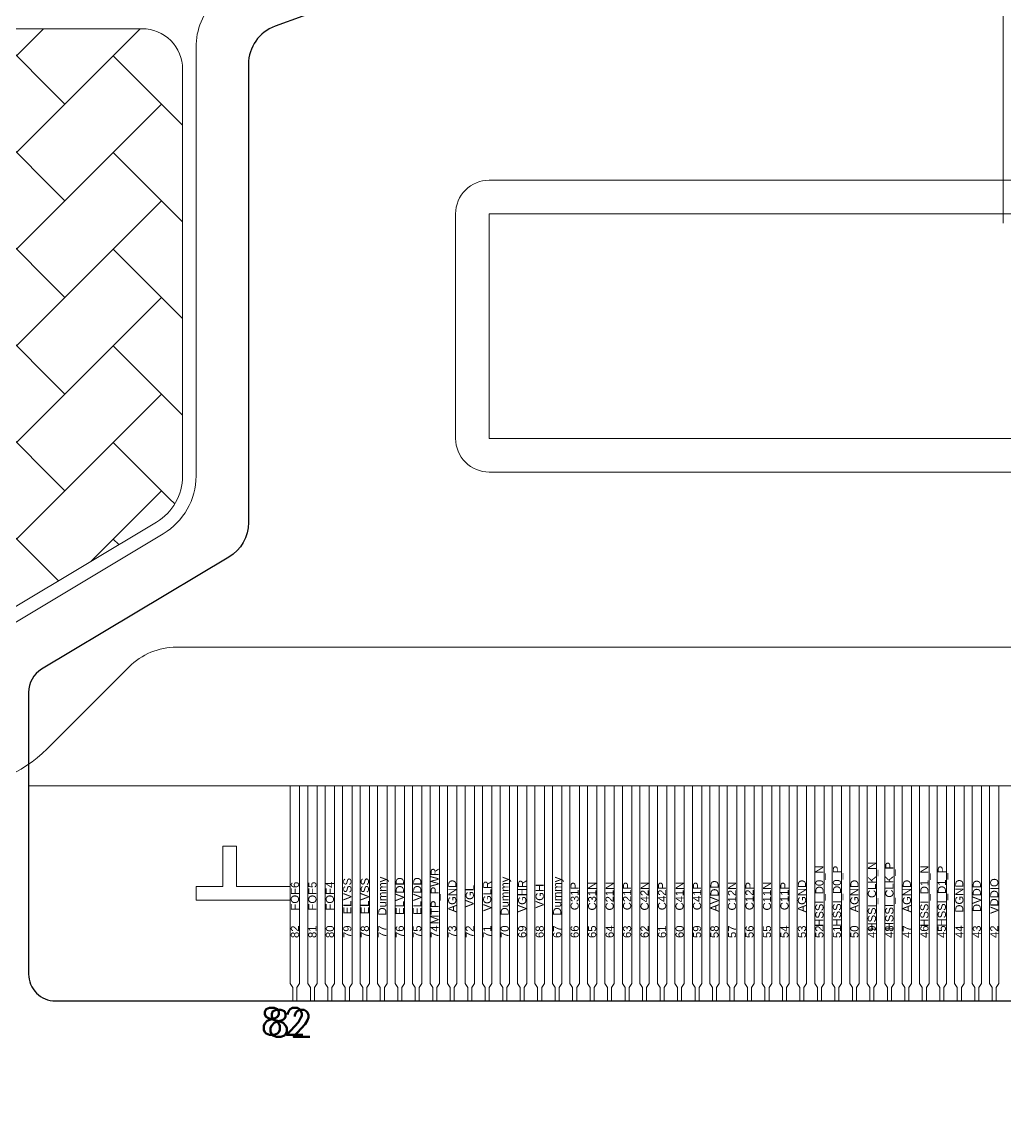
# Model space of a CAD drawing. Header units: millimetres. Extents: x 1134 to 2451, y -9 to 375.
# Drawn here: x 1665.7 to 1673.01, y 270.48 to 278.64 of the extents above; entities that cross this region are included whole.
import ezdxf
from ezdxf.enums import TextEntityAlignment as Align
from ezdxf.lldxf.tags import DXFTag

# ---------------------------------------------------------------- set-up
doc = ezdxf.new("R2010")
doc.units = ezdxf.units.MM
doc.layers.get('0').update_dxf_attribs({"lineweight": 5})
doc.layers.add('07 Cutline', color=4, linetype='Continuous')
for name, color, linetype, lineweight in [('COF', 110, 'Continuous', 5), ('DIM', 3, 'Continuous', 5), ('FPC', 50, 'Continuous', 5), ('ITO', 2, 'Continuous', 5), ('Main-FPC', 2, 'Continuous', 5), ('TFPC', 50, 'Continuous', 5)]:
    doc.layers.add(name, color=color, linetype=linetype, lineweight=lineweight)
doc.styles.add('MBC_Arial_Font', font='arial.ttf')
doc.styles.get("Standard").update_dxf_attribs({"font": 'txt', "bigfont": 'gbcbig.shx'})
tags = doc.linetypes.add('CENTER', pattern=[0.6, 0.375, -0.075, 0.075, -0.075]).pattern_tags.tags
tags[10:11] = [DXFTag(74, 4), DXFTag(75, 0), DXFTag(340, '0'), DXFTag(46, 1.0), DXFTag(50, 0.0), DXFTag(44, 0.0), DXFTag(45, 0.0)]
tags[8:9] = [DXFTag(74, 4), DXFTag(75, 0), DXFTag(340, '0'), DXFTag(46, 1.0), DXFTag(50, 0.0), DXFTag(44, 0.0), DXFTag(45, 0.0)]
tags[6:7] = [DXFTag(74, 4), DXFTag(75, 0), DXFTag(340, '0'), DXFTag(46, 1.0), DXFTag(50, 0.0), DXFTag(44, 0.0), DXFTag(45, 0.0)]
tags[4:5] = [DXFTag(74, 4), DXFTag(75, 0), DXFTag(340, '0'), DXFTag(46, 1.0), DXFTag(50, 0.0), DXFTag(44, 0.0), DXFTag(45, 0.0)]

# ---------------------------------------------------------------- blocks, each defined once
blk = doc.blocks.new('R213NRK-001-PNL-V01-C')
at = {"layer": 'ITO', "color": 1, "linetype": 'CENTER', "lineweight": 5}
blk.add_line((471.0998, 314.7947), (471.0998, 262.7865), dxfattribs=at)
blk = doc.blocks.new('R213NRK-001-COF-V01-C')
at = {"color": 6}
blk.add_lwpolyline([(415.8544, 294.7022), (415.8544, 293.0322, 0.414214), (416.1044, 292.7822), (423.7444, 292.7822, 0.414214), (423.9944, 293.0322), (423.9944, 294.7022, 0.414214), (423.7444, 294.9522), (416.1044, 294.9522, 0.414214)], format="xyb", close=True, dxfattribs=at)
at = {"color": 1, "lineweight": 5}
blk.add_lwpolyline([(423.7444, 294.7022), (416.1044, 294.7022), (416.1044, 293.0322), (423.7444, 293.0322)], close=True, dxfattribs=at)
blk.add_lwpolyline([(412.6794, 290.4504), (427.1694, 290.4504)])
at = {"color": 3}
for points in [[(414.6444, 288.8504), (414.6444, 288.9504), (414.6244, 288.9804), (414.6244, 289.6004), (413.9244, 289.6004), (413.9244, 289.7004), (414.1244, 289.7004), (414.1244, 290.0004), (414.2244, 290.0004), (414.2244, 289.7004), (414.6244, 289.7004), (414.6244, 290.4504)], [(414.6944, 290.4504), (414.6944, 288.9804), (414.6744, 288.9504), (414.6744, 288.8504)], [(414.7744, 288.8504), (414.7744, 288.9504), (414.7544, 288.9804), (414.7544, 290.4504)], [(414.8044, 288.8504), (414.8044, 288.9504), (414.8244, 288.9804), (414.8244, 290.4504)], [(414.8844, 290.4504), (414.8844, 288.9804), (414.9044, 288.9504), (414.9044, 288.8504)], [(414.9544, 290.4504), (414.9544, 288.9804), (414.9344, 288.9504), (414.9344, 288.8504)], [(415.0344, 288.8504), (415.0344, 288.9504), (415.0144, 288.9804), (415.0144, 290.4504)], [(415.0644, 288.8504), (415.0644, 288.9504), (415.0844, 288.9804), (415.0844, 290.4504)], [(415.1444, 290.4504), (415.1444, 288.9804), (415.1644, 288.9504), (415.1644, 288.8504)], [(415.2144, 290.4504), (415.2144, 288.9804), (415.1944, 288.9504), (415.1944, 288.8504)], [(415.2944, 288.8504), (415.2944, 288.9504), (415.2744, 288.9804), (415.2744, 290.4504)], [(415.3444, 290.4504), (415.3444, 288.9804), (415.3244, 288.9504), (415.3244, 288.8504)], [(415.4244, 288.8504), (415.4244, 288.9504), (415.4044, 288.9804), (415.4044, 290.4504)], [(415.4544, 288.8504), (415.4544, 288.9504), (415.4744, 288.9804), (415.4744, 290.4504)], [(415.5344, 290.4504), (415.5344, 288.9804), (415.5544, 288.9504), (415.5544, 288.8504)], [(415.6044, 290.4504), (415.6044, 288.9804), (415.5844, 288.9504), (415.5844, 288.8504)], [(415.6844, 288.8504), (415.6844, 288.9504), (415.6644, 288.9804), (415.6644, 290.4504)], [(415.7344, 290.4504), (415.7344, 288.9804), (415.7144, 288.9504), (415.7144, 288.8504)], [(415.7944, 290.4504), (415.7944, 288.9804), (415.8144, 288.9504), (415.8144, 288.8504)], [(415.8444, 288.8504), (415.8444, 288.9504), (415.8644, 288.9804), (415.8644, 290.4504)], [(415.9444, 288.8504), (415.9444, 288.9504), (415.9244, 288.9804), (415.9244, 290.4504)], [(415.9944, 290.4504), (415.9944, 288.9804), (415.9744, 288.9504), (415.9744, 288.8504)], [(416.0744, 288.8504), (416.0744, 288.9504), (416.0544, 288.9804), (416.0544, 290.4504)], [(416.1244, 290.4504), (416.1244, 288.9804), (416.1044, 288.9504), (416.1044, 288.8504)], [(416.2044, 288.8504), (416.2044, 288.9504), (416.1844, 288.9804), (416.1844, 290.4504)], [(416.2544, 290.4504), (416.2544, 288.9804), (416.2344, 288.9504), (416.2344, 288.8504)], [(416.3144, 290.4504), (416.3144, 288.9804), (416.3344, 288.9504), (416.3344, 288.8504)], [(416.3644, 288.8504), (416.3644, 288.9504), (416.3844, 288.9804), (416.3844, 290.4504)], [(416.4644, 288.8504), (416.4644, 288.9504), (416.4444, 288.9804), (416.4444, 290.4504)], [(416.5144, 290.4504), (416.5144, 288.9804), (416.4944, 288.9504), (416.4944, 288.8504)], [(416.5944, 288.8504), (416.5944, 288.9504), (416.5744, 288.9804), (416.5744, 290.4504)], [(416.6444, 290.4504), (416.6444, 288.9804), (416.6244, 288.9504), (416.6244, 288.8504)], [(416.7244, 288.8504), (416.7244, 288.9504), (416.7044, 288.9804), (416.7044, 290.4504)], [(416.7744, 290.4504), (416.7744, 288.9804), (416.7544, 288.9504), (416.7544, 288.8504)], [(416.8544, 288.8504), (416.8544, 288.9504), (416.8344, 288.9804), (416.8344, 290.4504)], [(416.9044, 290.4504), (416.9044, 288.9804), (416.8844, 288.9504), (416.8844, 288.8504)], [(416.9844, 288.8504), (416.9844, 288.9504), (416.9644, 288.9804), (416.9644, 290.4504)], [(417.0344, 290.4504), (417.0344, 288.9804), (417.0144, 288.9504), (417.0144, 288.8504)], [(417.0944, 290.4504), (417.0944, 288.9804), (417.1144, 288.9504), (417.1144, 288.8504)], [(417.1444, 288.8504), (417.1444, 288.9504), (417.1644, 288.9804), (417.1644, 290.4504)], [(417.2444, 288.8504), (417.2444, 288.9504), (417.2244, 288.9804), (417.2244, 290.4504)], [(417.2944, 290.4504), (417.2944, 288.9804), (417.2744, 288.9504), (417.2744, 288.8504)], [(417.3544, 290.4504), (417.3544, 288.9804), (417.3744, 288.9504), (417.3744, 288.8504)], [(417.4044, 288.8504), (417.4044, 288.9504), (417.4244, 288.9804), (417.4244, 290.4504)], [(417.5044, 288.8504), (417.5044, 288.9504), (417.4844, 288.9804), (417.4844, 290.4504)], [(417.5544, 290.4504), (417.5544, 288.9804), (417.5344, 288.9504), (417.5344, 288.8504)], [(417.6344, 288.8504), (417.6344, 288.9504), (417.6144, 288.9804), (417.6144, 290.4504)], [(417.6844, 290.4504), (417.6844, 288.9804), (417.6644, 288.9504), (417.6644, 288.8504)], [(417.7644, 288.8504), (417.7644, 288.9504), (417.7444, 288.9804), (417.7444, 290.4504)], [(417.8144, 290.4504), (417.8144, 288.9804), (417.7944, 288.9504), (417.7944, 288.8504)], [(417.8944, 288.8504), (417.8944, 288.9504), (417.8744, 288.9804), (417.8744, 290.4504)], [(417.9444, 290.4504), (417.9444, 288.9804), (417.9244, 288.9504), (417.9244, 288.8504)], [(418.0244, 288.8504), (418.0244, 288.9504), (418.0044, 288.9804), (418.0044, 290.4504)], [(418.0744, 290.4504), (418.0744, 288.9804), (418.0544, 288.9504), (418.0544, 288.8504)], [(418.1544, 288.8504), (418.1544, 288.9504), (418.1344, 288.9804), (418.1344, 290.4504)], [(418.2044, 290.4504), (418.2044, 288.9804), (418.1844, 288.9504), (418.1844, 288.8504)], [(418.2844, 288.8504), (418.2844, 288.9504), (418.2644, 288.9804), (418.2644, 290.4504)], [(418.3344, 290.4504), (418.3344, 288.9804), (418.3144, 288.9504), (418.3144, 288.8504)], [(418.4144, 288.8504), (418.4144, 288.9504), (418.3944, 288.9804), (418.3944, 290.4504)], [(418.4644, 290.4504), (418.4644, 288.9804), (418.4444, 288.9504), (418.4444, 288.8504)], [(418.5444, 288.8504), (418.5444, 288.9504), (418.5244, 288.9804), (418.5244, 290.4504)], [(418.5944, 290.4504), (418.5944, 288.9804), (418.5744, 288.9504), (418.5744, 288.8504)], [(418.6744, 288.8504), (418.6744, 288.9504), (418.6544, 288.9804), (418.6544, 290.4504)], [(418.7244, 290.4504), (418.7244, 288.9804), (418.7044, 288.9504), (418.7044, 288.8504)], [(418.8044, 288.8504), (418.8044, 288.9504), (418.7844, 288.9804), (418.7844, 290.4504)], [(418.8544, 290.4504), (418.8544, 288.9804), (418.8344, 288.9504), (418.8344, 288.8504)], [(418.9344, 288.8504), (418.9344, 288.9504), (418.9144, 288.9804), (418.9144, 290.4504)], [(418.9844, 290.4504), (418.9844, 288.9804), (418.9644, 288.9504), (418.9644, 288.8504)], [(419.0644, 288.8504), (419.0644, 288.9504), (419.0444, 288.9804), (419.0444, 290.4504)], [(419.1144, 290.4504), (419.1144, 288.9804), (419.0944, 288.9504), (419.0944, 288.8504)], [(419.1944, 288.8504), (419.1944, 288.9504), (419.1744, 288.9804), (419.1744, 290.4504)], [(419.2444, 290.4504), (419.2444, 288.9804), (419.2244, 288.9504), (419.2244, 288.8504)], [(419.3244, 288.8504), (419.3244, 288.9504), (419.3044, 288.9804), (419.3044, 290.4504)], [(419.3744, 290.4504), (419.3744, 288.9804), (419.3544, 288.9504), (419.3544, 288.8504)], [(419.4544, 288.8504), (419.4544, 288.9504), (419.4344, 288.9804), (419.4344, 290.4504)], [(419.5044, 290.4504), (419.5044, 288.9804), (419.4844, 288.9504), (419.4844, 288.8504)], [(419.5844, 288.8504), (419.5844, 288.9504), (419.5644, 288.9804), (419.5644, 290.4504)], [(419.6344, 290.4504), (419.6344, 288.9804), (419.6144, 288.9504), (419.6144, 288.8504)], [(419.7144, 288.8504), (419.7144, 288.9504), (419.6944, 288.9804), (419.6944, 290.4504)], [(419.7644, 290.4504), (419.7644, 288.9804), (419.7444, 288.9504), (419.7444, 288.8504)], [(419.8444, 288.8504), (419.8444, 288.9504), (419.8244, 288.9804), (419.8244, 290.4504)], [(419.8944, 290.4504), (419.8944, 288.9804), (419.8744, 288.9504), (419.8744, 288.8504)]]:
    blk.add_lwpolyline(points, dxfattribs=at)
at = {"layer": '07 Cutline'}
blk.add_lwpolyline([(425.0634, 298.9277), (414.7854, 298.9277, 0.414214), (414.5854, 298.7277), (414.5854, 298.577, 0.254671), (414.6769, 298.4089), (414.9849, 298.2101, -0.254671), (415.1222, 297.958), (415.1222, 296.5286, -0.315299), (414.9248, 296.2467), (414.5118, 296.0963, 0.315299), (414.3144, 295.8144), (414.3144, 292.4071, -0.263643), (414.1685, 292.1497), (412.7766, 291.316, 0.263643), (412.6794, 291.1444), (412.6794, 289.0504, 0.414214), (412.8794, 288.8504), (426.9694, 288.8504, 0.414214)], format="xyb", dxfattribs=at)
at = {"color": 6, "style": 'MBC_Arial_Font'}
for s, p in [('MTP_PWR', (415.6994, 289.6296)), ('HSSI_D0_N', (418.5594, 289.6296)), ('HSSI_D0_P', (418.6894, 289.6296)), ('HSSI_CLK_N', (418.9494, 289.6296)), ('HSSI_CLK_P', (419.0794, 289.6296)), ('HSSI_D1_N', (419.3394, 289.6296)), ('HSSI_D1_P', (419.4694, 289.6296)), ('FOF4', (414.9194, 289.6296)), ('ELVSS', (415.0494, 289.6296)), ('ELVSS', (415.1794, 289.6296)), ('Dummy', (415.3094, 289.6296)), ('ELVDD', (415.4394, 289.6296)), ('ELVDD', (415.5694, 289.6296)), ('AGND', (415.8294, 289.6296)), ('VGLR', (416.0894, 289.6296)), ('Dummy', (416.2194, 289.6296)), ('VGHR', (416.3494, 289.6296)), ('Dummy', (416.6094, 289.6296)), ('AVDD', (417.7794, 289.6296)), ('AGND', (418.4294, 289.6296)), ('AGND', (418.8194, 289.6296)), ('AGND', (419.2094, 289.6296)), ('DGND', (419.5994, 289.6296)), ('DVDD', (419.7294, 289.6296)), ('VDDIO', (419.8594, 289.6296)), ('FOF6', (414.6594, 289.6296)), ('FOF5', (414.7894, 289.6296)), ('VGL', (415.9594, 289.6296)), ('VGH', (416.4794, 289.6296)), ('C31P', (416.7394, 289.6296)), ('C31N', (416.8694, 289.6296)), ('C21N', (416.9994, 289.6296)), ('C21P', (417.1294, 289.6296)), ('C42N', (417.2594, 289.6296)), ('C42P', (417.3894, 289.6296)), ('C41N', (417.5194, 289.6296)), ('C41P', (417.6494, 289.6296)), ('C12N', (417.9094, 289.6296)), ('C12P', (418.0394, 289.6296)), ('C11N', (418.1694, 289.6296)), ('C11P', (418.2994, 289.6296)), ('82', (414.6594, 289.3646)), ('81', (414.7894, 289.3646)), ('80', (414.9194, 289.3646)), ('79', (415.0494, 289.3646)), ('78', (415.1794, 289.3646)), ('77', (415.3094, 289.3646)), ('76', (415.4394, 289.3646)), ('75', (415.5694, 289.3646)), ('74', (415.6994, 289.3646)), ('73', (415.8294, 289.3646)), ('72', (415.9594, 289.3646)), ('71', (416.0894, 289.3646)), ('70', (416.2194, 289.3646)), ('69', (416.3494, 289.3646)), ('68', (416.4794, 289.3646)), ('67', (416.6094, 289.3646)), ('66', (416.7394, 289.3646)), ('65', (416.8694, 289.3646)), ('64', (416.9994, 289.3646)), ('63', (417.1294, 289.3646)), ('62', (417.2594, 289.3646)), ('61', (417.3894, 289.3646)), ('60', (417.5194, 289.3646)), ('59', (417.6494, 289.3646)), ('58', (417.7794, 289.3646)), ('57', (417.9094, 289.3646)), ('56', (418.0394, 289.3646)), ('55', (418.1694, 289.3646)), ('54', (418.2994, 289.3646)), ('53', (418.4294, 289.3646)), ('52', (418.5594, 289.3646)), ('51', (418.6894, 289.3646)), ('50', (418.8194, 289.3646)), ('49', (418.9494, 289.3646)), ('48', (419.0794, 289.3646)), ('47', (419.2094, 289.3646)), ('46', (419.3394, 289.3646)), ('45', (419.4694, 289.3646)), ('44', (419.5994, 289.3646)), ('43', (419.7294, 289.3646)), ('42', (419.8594, 289.3646))]:
    blk.add_text(s, height=0.06, rotation=90, dxfattribs=at).set_placement(p, align=Align.MIDDLE_CENTER)
at = {"insert": (414.4529, 288.7831), "char_height": 0.2, "width": 0.33322, "attachment_point": 1}
blk.add_mtext('82', dxfattribs=at)
blk = doc.blocks.new('R213NRK-007-MFPC-V01-C')
at = {"lineweight": 5}
blk.add_lwpolyline([(1667.2926, 272.2122), (1667.6926, 272.2122), (1667.6926, 272.1122), (1666.9926, 272.1122), (1666.9926, 272.2122), (1667.1926, 272.2122), (1667.1926, 272.5122), (1667.2926, 272.5122)], close=True, dxfattribs=at)
at = {"layer": 'Main-FPC'}
blk.add_lwpolyline([(1657.4636, 265.4481), (1657.4636, 272.444, -0.414214), (1657.9636, 272.944), (1665.1785, 272.944, 0.198912), (1665.8856, 273.2369), (1666.4946, 273.8459, -0.198912), (1666.8482, 273.9924), (1685.2926, 273.9924, -0.414214), (1686.2926, 272.9924), (1686.2926, 264.4481, 0.414214)], format="xyb", dxfattribs=at)
at = {"lineweight": 5}
blk.add_text('82', height=0.2, dxfattribs=at).set_placement((1667.4704, 271.1096))
blk = doc.blocks.new('R213NRK-004-TFPC-V02-C')
at = {"layer": 'FPC', "lineweight": 5}
h = blk.add_hatch(dxfattribs=at)
h.set_pattern_fill('AR-HBONE', color=4, scale=0.005, angle=180)
edge = h.paths.add_edge_path()
edge.add_arc((1416.6942, 296.6422), 0.4, -59.07825, 0, ccw=False)
edge.add_line((1416.8998, 296.299), (1414.771, 295.0239))
edge.add_arc((1414.5655, 295.3671), 0.4, 270, 300.92175, ccw=False)
edge.add_line((1414.5655, 294.9671), (1409.5653, 294.9671))
edge.add_arc((1409.5653, 295.2671), 0.3, 180, 270, ccw=False)
edge.add_line((1409.2653, 295.2671), (1409.2653, 298.2275))
edge.add_arc((1409.6653, 298.2275), 0.4, 134.02005, 180, ccw=False)
edge.add_arc((1412.9807, 294.7966), 5.1711, 90.92558, 134.02005, ccw=False)
edge.add_line((1412.8972, 299.967), (1412.8988, 299.9671))
edge.add_line((1412.8988, 299.9671), (1416.7942, 299.9671))
edge.add_arc((1416.7942, 299.6671), 0.3, 0, 90, ccw=False)
edge.add_line((1417.0942, 299.6671), (1417.0942, 296.6422))
at = {"layer": 'FPC', "color": 4, "lineweight": 5}
blk.add_lwpolyline([(1412.8988, 299.9671), (1416.7942, 299.9671, -0.414214), (1417.0942, 299.6671), (1417.0942, 296.6422, -0.263643), (1416.8998, 296.299), (1414.771, 295.0239, -0.135746), (1414.5655, 294.9671), (1409.5653, 294.9671, -0.414214), (1409.2653, 295.2671), (1409.2653, 298.2275, -0.203361), (1409.3873, 298.5151, -0.190283), (1412.8972, 299.967)], format="xyb", dxfattribs=at)
at = {"layer": 'TFPC', "color": 2}
blk.add_lwpolyline([(1412.836, 303.4469), (1419.356, 303.4469, -0.414214), (1419.556, 303.2469), (1419.556, 302.7969, -0.414214), (1419.356, 302.5969), (1418.4714, 302.5969, 0.198912), (1418.1178, 302.4504), (1417.7424, 302.075, 0.198912), (1417.596, 301.7215), (1417.596, 300.6445, -0.198912), (1417.4495, 300.291), (1417.3407, 300.1821, 0.198912), (1417.1942, 299.8286), (1417.1942, 296.6422, -0.263643), (1416.9512, 296.2133), (1414.7583, 294.8997, 0.263643)], format="xyb", dxfattribs=at)

msp = doc.modelspace()

# ---------------------------------------------------------------- block references
at = {"lineweight": 5}
msp.add_blockref('R213NRK-004-TFPC-V02-C', (249.7982, -21.3774), dxfattribs=at)
at = {"layer": 'COF', "lineweight": 5}
msp.add_blockref('R213NRK-001-COF-V01-C', (1253.0682, -17.4882), dxfattribs=at)
at = {"layer": 'DIM', "lineweight": 5}
msp.add_blockref('R213NRK-007-MFPC-V01-C', (0, 0), dxfattribs=at)
at = {"layer": 'ITO', "lineweight": 5}
msp.add_blockref('R213NRK-001-PNL-V01-C', (1201.8928, 14.3582), dxfattribs=at)

doc.saveas('drawing.dxf')
